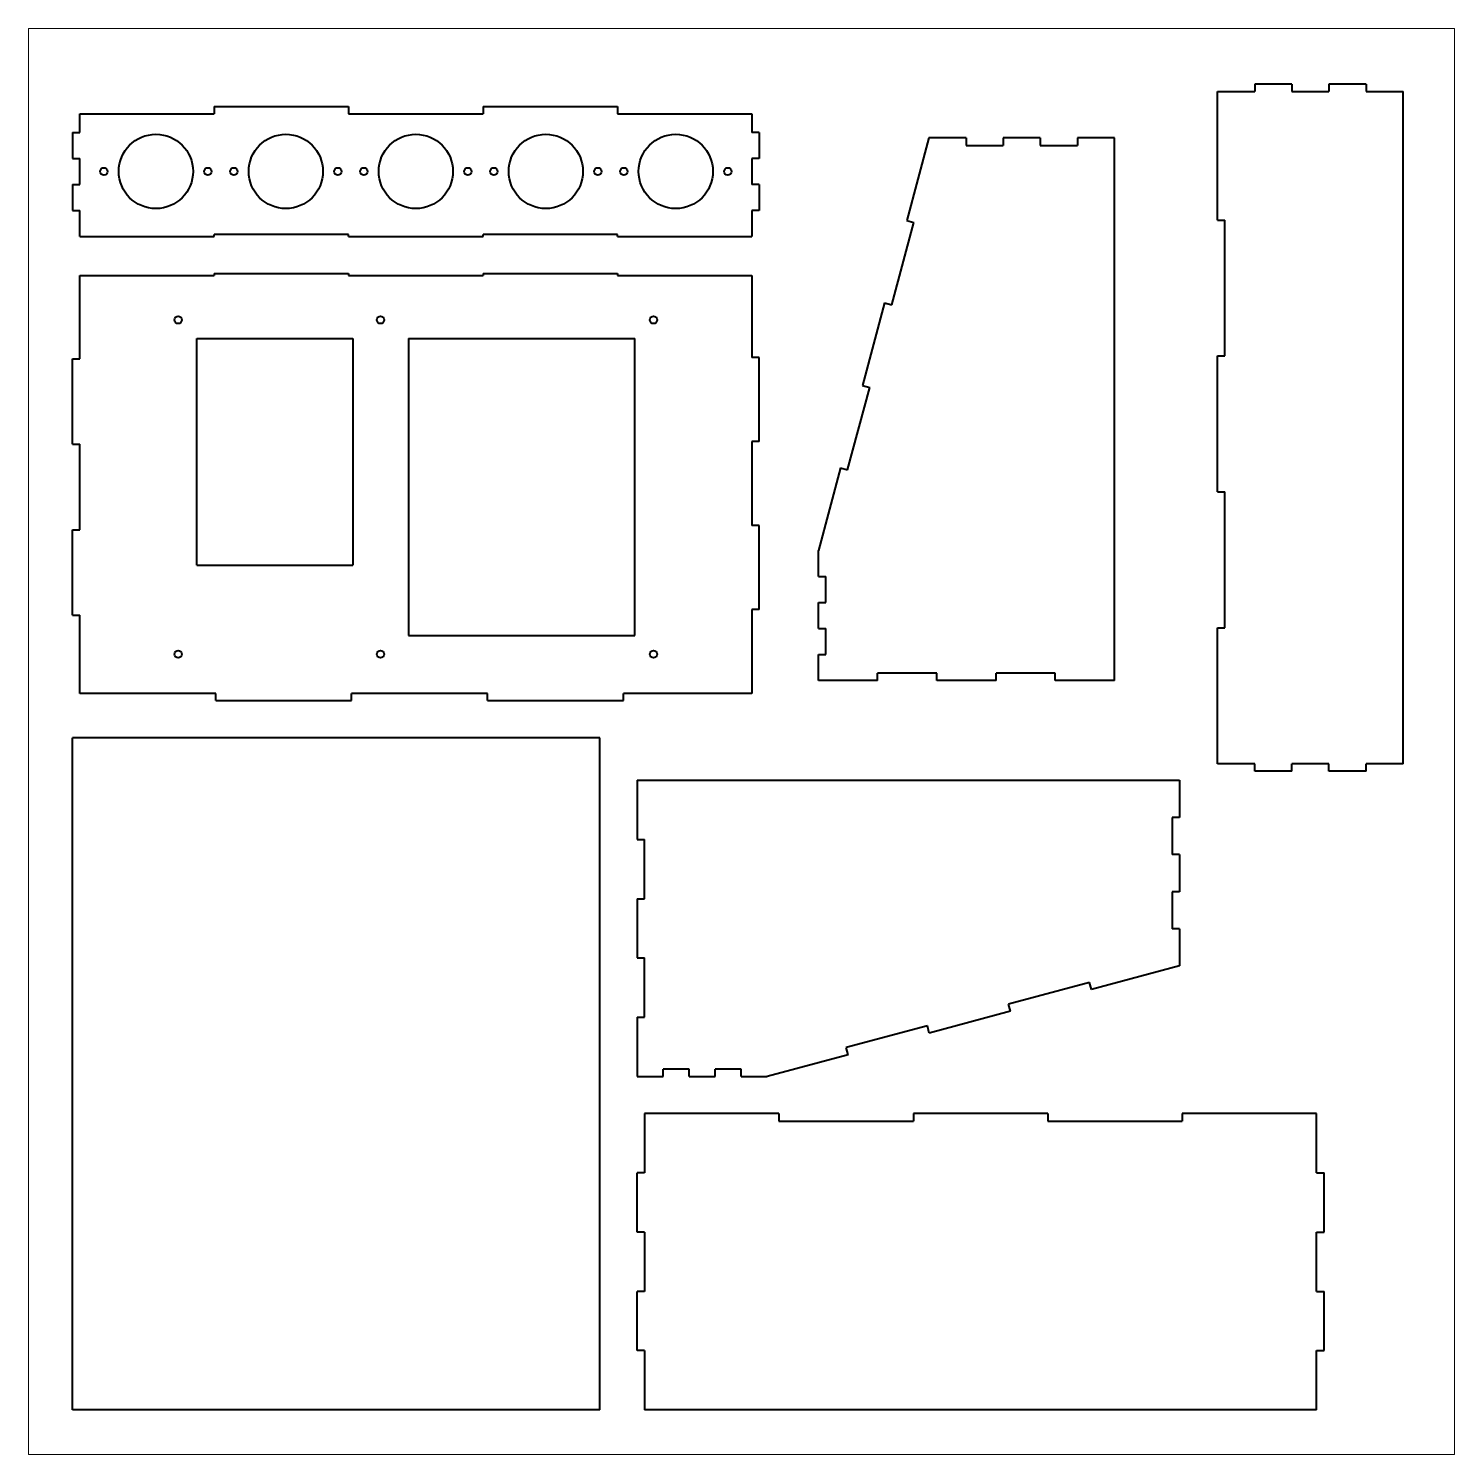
# Paper-space layout 'Sheet1' of a CAD drawing. Header units: millimetres. Extents: x 0 to 384, y 0 to 384.
# The model-space entities are those that its viewports show. They can reach past a viewport. Long polylines and large blocks are cut down to what shows.
import ezdxf

# ---------------------------------------------------------------- set-up
doc = ezdxf.new("R2010")
doc.units = ezdxf.units.MM
doc.header["$LTSCALE"] = 12.7
doc.layers.add('Visible', color=7, linetype='Continuous', lineweight=40)

msp = doc.modelspace()

# ---------------------------------------------------------------- linework, layer by layer
at = {"layer": 'Visible'}
for p, q in [((336.32, 369.03), (336.32, 367.03)), ((346.32, 369.03), (336.32, 369.03)), ((346.32, 369.03), (346.32, 367.03)), ((356.32, 369.03), (356.32, 367.03)), ((366.32, 369.03), (356.32, 369.03)), ((366.32, 369.03), (366.32, 367.03)), ((326.32, 332.43), (326.32, 367.03)), ((326.32, 367.03), (336.32, 367.03)), ((346.32, 367.03), (356.32, 367.03)), ((366.32, 367.03), (376.32, 367.03)), ((376.32, 186.03), (376.32, 367.03)), ((19.92, 356.02), (19.92, 361.02)), ((19.92, 361.02), (56.12, 361.02)), ((56.12, 363.02), (56.12, 361.02)), ((56.12, 363.02), (92.32, 363.02)), ((92.32, 363.02), (92.32, 361.02)), ((92.32, 361.02), (128.52, 361.02)), ((128.52, 363.02), (128.52, 361.02)), ((128.52, 363.02), (164.72, 363.02)), ((164.72, 363.02), (164.72, 361.02)), ((164.72, 361.02), (200.92, 361.02)), ((200.92, 361.02), (200.92, 356.02)), ((17.92, 356.02), (19.92, 356.02)), ((17.92, 356.02), (17.92, 349.02)), ((202.92, 356.02), (200.92, 356.02)), ((202.92, 356.02), (202.92, 349.02)), ((248.58, 354.52), (242.63, 332.31)), ((258.58, 354.52), (248.58, 354.52)), ((258.58, 354.52), (258.58, 352.52)), ((268.58, 354.52), (268.58, 352.52)), ((278.58, 354.52), (268.58, 354.52)), ((278.58, 354.52), (278.58, 352.52)), ((288.58, 354.52), (288.58, 352.52)), ((298.58, 354.52), (288.58, 354.52)), ((298.58, 208.44), (298.58, 354.52)), ((258.58, 352.52), (268.58, 352.52)), ((278.58, 352.52), (288.58, 352.52)), ((17.92, 349.02), (19.92, 349.02)), ((19.92, 342.02), (19.92, 349.02)), ((200.92, 349.02), (200.92, 342.02)), ((202.92, 349.02), (200.92, 349.02)), ((17.92, 342.02), (17.92, 335.02)), ((17.92, 342.02), (19.92, 342.02)), ((202.92, 342.02), (200.92, 342.02)), ((202.92, 342.02), (202.92, 335.02)), ((17.92, 335.02), (19.92, 335.02)), ((19.92, 328.02), (19.92, 335.02)), ((202.92, 335.02), (200.92, 335.02)), ((200.92, 335.02), (200.92, 328.02)), ((238.61, 309.57), (244.56, 331.79)), ((242.63, 332.31), (244.56, 331.79)), ((326.32, 332.43), (328.25, 332.43)), ((328.25, 295.83), (328.25, 332.43)), ((19.92, 328.02), (56.12, 328.02)), ((92.32, 328.54), (56.12, 328.54)), ((56.12, 328.02), (56.12, 328.54)), ((92.32, 328.02), (92.32, 328.54)), ((92.32, 328.02), (128.52, 328.02)), ((164.72, 328.54), (128.52, 328.54)), ((128.52, 328.02), (128.52, 328.54)), ((164.72, 328.02), (164.72, 328.54)), ((164.72, 328.02), (200.92, 328.02)), ((19.92, 295.02), (19.92, 317.51)), ((19.92, 317.51), (56.12, 317.51)), ((56.12, 318.02), (56.12, 317.51)), ((56.12, 318.02), (92.32, 318.02)), ((92.32, 318.02), (92.32, 317.51)), ((92.32, 317.51), (128.52, 317.51)), ((128.52, 318.02), (128.52, 317.51)), ((128.52, 318.02), (164.72, 318.02)), ((164.72, 318.02), (164.72, 317.51)), ((164.72, 317.51), (200.92, 317.51)), ((200.92, 317.51), (200.92, 295.41)), ((236.67, 310.09), (230.72, 287.87)), ((236.67, 310.09), (238.61, 309.57)), ((51.42, 300.52), (93.42, 300.52)), ((51.42, 239.52), (51.42, 300.52)), ((93.42, 300.52), (93.42, 239.52)), ((108.42, 300.52), (169.42, 300.52)), ((108.42, 300.52), (108.42, 220.52)), ((169.42, 220.52), (169.42, 300.52)), ((326.32, 259.23), (326.32, 295.83)), ((326.32, 295.83), (328.25, 295.83)), ((17.92, 272.03), (17.92, 295.02)), ((17.92, 295.02), (19.92, 295.02)), ((202.92, 295.41), (200.92, 295.41)), ((202.92, 272.8), (202.92, 295.41)), ((226.7, 265.14), (232.65, 287.36)), ((230.72, 287.87), (232.65, 287.36)), ((202.92, 272.8), (200.92, 272.8)), ((200.92, 272.8), (200.92, 250.18)), ((17.92, 272.03), (19.92, 272.03)), ((19.92, 249.03), (19.92, 272.03)), ((224.77, 265.66), (218.82, 243.44)), ((224.77, 265.66), (226.7, 265.14)), ((326.32, 259.23), (328.25, 259.23)), ((328.25, 222.63), (328.25, 259.23)), ((202.92, 250.18), (200.92, 250.18)), ((202.92, 227.57), (202.92, 250.18)), ((17.92, 226.03), (17.92, 249.03)), ((17.92, 249.03), (19.92, 249.03)), ((218.82, 236.44), (218.82, 243.44)), ((51.42, 239.52), (93.42, 239.52)), ((218.82, 236.44), (220.82, 236.44)), ((220.82, 229.44), (220.82, 236.44)), ((202.92, 227.57), (200.92, 227.57)), ((200.92, 227.57), (200.92, 204.96)), ((218.82, 222.44), (218.82, 229.44)), ((218.82, 229.44), (220.82, 229.44)), ((17.92, 226.03), (19.92, 226.03)), ((19.92, 204.96), (19.92, 226.03)), ((108.42, 220.52), (169.42, 220.52)), ((218.82, 222.44), (220.82, 222.44)), ((220.82, 215.44), (220.82, 222.44)), ((326.32, 222.63), (328.25, 222.63)), ((326.32, 186.03), (326.32, 222.63)), ((218.82, 215.44), (220.82, 215.44)), ((218.82, 208.44), (218.82, 215.44)), ((234.77, 208.44), (218.82, 208.44)), ((250.72, 210.44), (234.77, 210.44)), ((234.77, 208.44), (234.77, 210.44)), ((250.72, 208.44), (250.72, 210.44)), ((266.67, 208.44), (250.72, 208.44)), ((282.63, 210.44), (266.67, 210.44)), ((266.67, 208.44), (266.67, 210.44)), ((282.63, 208.44), (282.63, 210.44)), ((298.58, 208.44), (282.63, 208.44)), ((56.52, 204.96), (19.92, 204.96)), ((56.52, 203.03), (56.52, 204.96)), ((129.72, 204.96), (93.12, 204.96)), ((93.12, 203.03), (93.12, 204.96)), ((129.72, 203.03), (129.72, 204.96)), ((200.92, 204.96), (166.32, 204.96)), ((166.32, 203.03), (166.32, 204.96)), ((56.52, 203.03), (93.12, 203.03)), ((129.72, 203.03), (166.32, 203.03)), ((17.92, 12.03), (17.92, 193.03)), ((160, 193.03), (17.92, 193.03)), ((160, 12.03), (160, 193.03)), ((336.32, 186.03), (326.32, 186.03)), ((336.32, 184.03), (336.32, 186.03)), ((356.32, 186.03), (346.32, 186.03)), ((346.32, 184.03), (346.32, 186.03)), ((356.32, 184.03), (356.32, 186.03)), ((376.32, 186.03), (366.32, 186.03)), ((366.32, 184.03), (366.32, 186.03)), ((170, 181.55), (316.08, 181.55)), ((170, 181.55), (170, 165.6)), ((316.08, 181.55), (316.08, 171.55)), ((346.32, 184.03), (336.32, 184.03)), ((366.32, 184.03), (356.32, 184.03)), ((314.08, 171.55), (314.08, 161.55)), ((316.08, 171.55), (314.08, 171.55)), ((170, 165.6), (172, 165.6)), ((172, 149.65), (172, 165.6)), ((316.08, 161.55), (314.08, 161.55)), ((316.08, 161.55), (316.08, 151.55)), ((314.08, 151.55), (314.08, 141.55)), ((316.08, 151.55), (314.08, 151.55)), ((170, 149.65), (170, 133.7)), ((170, 149.65), (172, 149.65)), ((316.08, 141.55), (314.08, 141.55)), ((316.08, 141.55), (316.08, 131.55)), ((170, 133.7), (172, 133.7)), ((172, 117.74), (172, 133.7)), ((316.08, 131.55), (292.37, 125.2)), ((291.85, 127.13), (270.01, 121.28)), ((292.37, 125.2), (291.85, 127.13)), ((270.53, 119.35), (248.69, 113.5)), ((270.53, 119.35), (270.01, 121.28)), ((170, 117.74), (172, 117.74)), ((170, 117.74), (170, 101.79)), ((248.17, 115.43), (226.33, 109.57)), ((248.69, 113.5), (248.17, 115.43)), ((226.84, 107.64), (205, 101.79)), ((226.84, 107.64), (226.33, 109.57)), ((184, 103.79), (177, 103.79)), ((177, 101.79), (177, 103.79)), ((184, 101.79), (184, 103.79)), ((191, 101.79), (191, 103.79)), ((198, 103.79), (191, 103.79)), ((198, 101.79), (198, 103.79)), ((170, 101.79), (177, 101.79)), ((184, 101.79), (191, 101.79)), ((198, 101.79), (205, 101.79)), ((172, 91.79), (172, 75.84)), ((208.2, 91.79), (172, 91.79)), ((208.2, 91.79), (208.2, 89.79)), ((208.2, 89.79), (244.4, 89.79)), ((244.4, 91.79), (244.4, 89.79)), ((280.6, 91.79), (244.4, 91.79)), ((280.6, 91.79), (280.6, 89.79)), ((280.6, 89.79), (316.8, 89.79)), ((353, 91.79), (316.8, 91.79)), ((316.8, 91.79), (316.8, 89.79)), ((353, 75.84), (353, 91.79)), ((170, 59.88), (170, 75.84)), ((172, 75.84), (170, 75.84)), ((353, 75.84), (355, 75.84)), ((355, 59.88), (355, 75.84)), ((172, 59.88), (170, 59.88)), ((172, 59.88), (172, 43.93)), ((353, 43.93), (353, 59.88)), ((353, 59.88), (355, 59.88)), ((170, 27.98), (170, 43.93)), ((172, 43.93), (170, 43.93)), ((353, 43.93), (355, 43.93)), ((355, 27.98), (355, 43.93)), ((172, 27.98), (170, 27.98)), ((172, 27.98), (172, 12.03)), ((353, 27.98), (355, 27.98)), ((353, 12.03), (353, 27.98)), ((160, 12.03), (17.92, 12.03)), ((353, 12.03), (172, 12.03))]:
    msp.add_line(p, q, dxfattribs=at)
for centre, radius in [((40.42, 345.52), 10), ((75.42, 345.52), 10), ((110.42, 345.52), 10), ((145.42, 345.52), 10), ((180.42, 345.52), 10), ((26.42, 345.52), 1), ((54.42, 345.52), 1), ((61.42, 345.52), 1), ((89.42, 345.52), 1), ((96.42, 345.52), 1), ((124.42, 345.52), 1), ((131.42, 345.52), 1), ((159.42, 345.52), 1), ((166.42, 345.52), 1), ((194.42, 345.52), 1), ((46.42, 305.52), 1), ((100.92, 305.52), 1), ((174.42, 305.52), 1), ((46.42, 215.52), 1), ((100.92, 215.52), 1), ((174.42, 215.52), 1)]:
    msp.add_circle(centre, radius, dxfattribs=at)

psp = doc.layouts.new('Sheet1')

# ---------------------------------------------------------------- viewports
at = {"layer": '0', "view_target_point": (198.12, 192)}
psp.add_viewport(center=(192, 192), size=(384, 384), view_center_point=(0, 0), view_height=384, dxfattribs=at)

doc.saveas('drawing.dxf')
